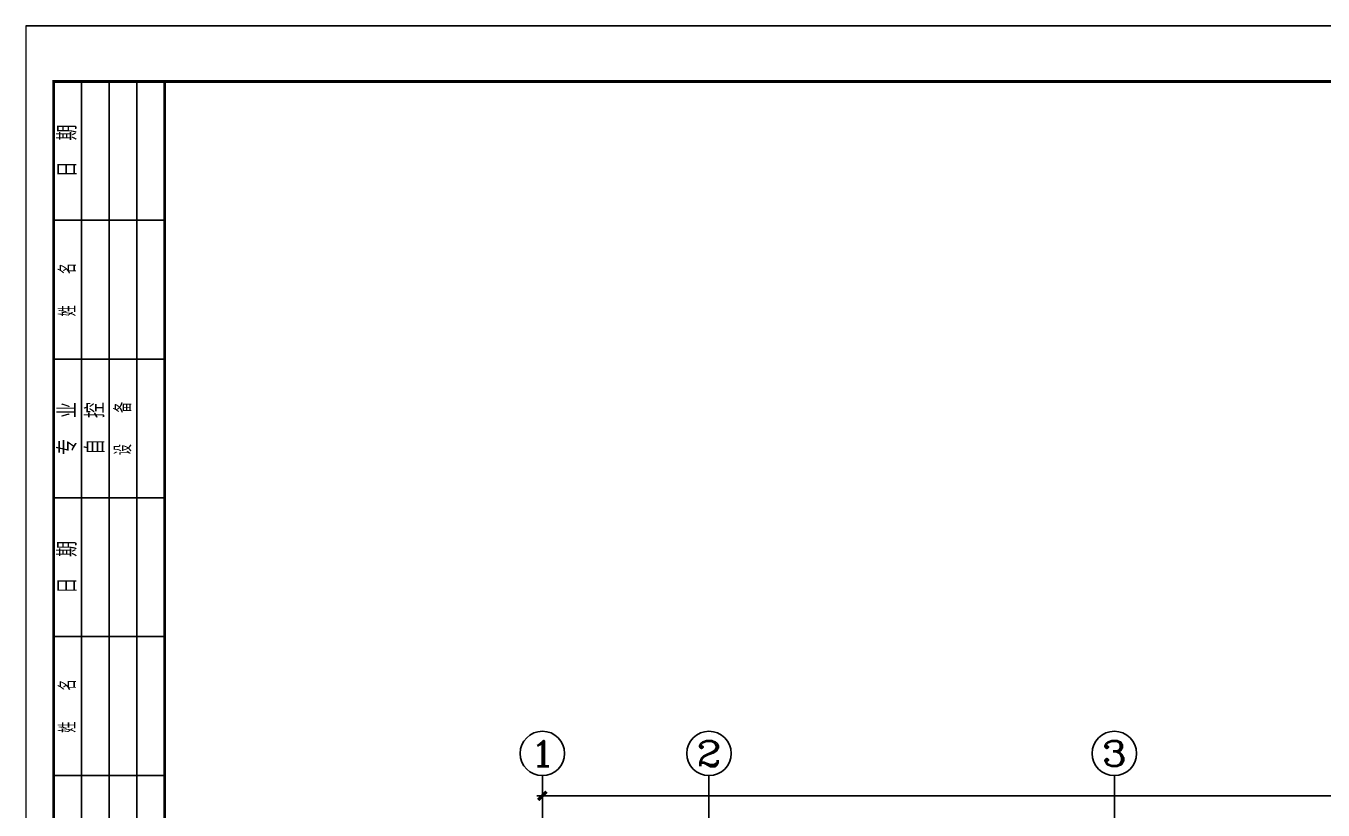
# Model space of a CAD drawing. Extents: x -472319 to -112444, y -516749 to -5704.
# Drawn here: x -218451 to -195091, y -291302 to -277179 of the extents above; entities that cross this region are included whole.
import ezdxf
from ezdxf.enums import TextEntityAlignment as Align

# ---------------------------------------------------------------- set-up
doc = ezdxf.new("R2010")
doc.units = 0
doc.header["$LTSCALE"] = 100
doc.header["$MEASUREMENT"] = 0
for name, color, linetype in [('AXIS', 3, 'Continuous'), ('AXIS_TEXT', 7, 'Continuous'), ('FRAME', 3, 'Continuous'), ('填充', 8, 'Continuous')]:
    doc.layers.add(name, color=color, linetype=linetype)
doc.styles.add('_TCH_AXIS', font='COMPLEX', dxfattribs={"bigfont": 'GBCBIG'})
doc.styles.add('COMPLEX', font='COMPLEX')
doc.styles.add('dxfs', font='txt.shx', dxfattribs={"width": 0.7, "bigfont": 'dxfs.shx'})
doc.styles.add('HZ', font='tssdeng.shx', dxfattribs={"width": 0.6, "height": 350, "bigfont": 'a.shx'})
doc.dimstyles.new('DIMN', dxfattribs={"dimtxt": 350, "dimasz": 150, "dimexe": 100, "dimexo": 100, "dimgap": 75, "dimtad": 1, "dimdec": 0, "dimzin": 0, "dimdsep": 46, "dimtxsty": 'HZ', "dimblk": 'ARCHTICK', "dimcen": 0.09, "dimdle": 100, "dimclrd": 3, "dimclre": 3, "dimclrt": 7, "dimazin": 2, "dimtfac": 1, "dimtdec": 0, "dimtmove": 2, "dimatfit": 3, "dimldrblk": 'ARCHTICK', "dimfxl": 1, "dimtolj": 1, "dimtzin": 0, "dimarcsym": 0})

# ---------------------------------------------------------------- blocks, each defined once
blk = doc.blocks.new('_ArchTick')
at = {"color": 0, "linetype": 'ByBlock', "const_width": 0.4}
blk.add_lwpolyline([(-0.5, -0.5), (0.5, 0.5)], dxfattribs=at)
blk = doc.blocks.new('*D1484')
at = {"layer": 'AXIS', "color": 3, "lineweight": -2, "transparency": 16777216}
for p, q in [((-209249, -291046), (-149249, -291046)), ((-209149, -293513), (-209149, -290946)), ((-149349, -293513), (-149349, -290946))]:
    blk.add_line(p, q, dxfattribs=at)
at = {"layer": 'Defpoints', "color": 0, "transparency": 16777216}
for p in [(-149349, -291046), (-209149, -293613), (-149349, -293613)]:
    blk.add_point(p, dxfattribs=at)
at = {"layer": 'AXIS', "color": 3, "lineweight": -2, "transparency": 16777216, "xscale": 150, "yscale": 150, "zscale": 150, "rotation": 180}
blk.add_blockref('_ArchTick', (-209149, -291046), dxfattribs=at)
at = {"layer": 'AXIS', "color": 3, "lineweight": -2, "transparency": 16777216, "xscale": 150, "yscale": 150, "zscale": 150}
blk.add_blockref('_ArchTick', (-149349, -291046), dxfattribs=at)
at = {"layer": 'AXIS', "color": 7, "transparency": 16777216, "insert": (-179249, -290796), "char_height": 350, "attachment_point": 5, "style": 'HZ'}
blk.add_mtext('\\A1;59800', dxfattribs=at)
blk = doc.blocks.new('_AXISO')
blk.add_circle((0, 0), 0.5)
at = {"layer": 'AXIS_TEXT', "style": 'COMPLEX', "width": 1.041667}
blk.add_attdef('A', text='', height=0.56, dxfattribs=at).set_placement((-0.25, -0.28), (0.25, -0.28), align=Align.FIT)
blk = doc.blocks.new('A$C20674F94')
at = {"layer": 'FRAME', "lineweight": 18}
blk.add_line((0, 59400), (0, 0), dxfattribs=at)
at = {"layer": 'FRAME'}
for p, q in [((84100, 59400), (0, 59400)), ((2500, 58400), (2500, 1000)), ((83100, 58400), (2500, 58400))]:
    blk.add_line(p, q, dxfattribs=at)
at = {"layer": 'FRAME', "const_width": 50}
for points in [[(2500, 58400), (500, 58400), (500, 35900), (2500, 35900)], [(2500, 58400), (83100, 58400), (83100, 1000), (2500, 1000), (2500, 58400)]]:
    blk.add_lwpolyline(points, dxfattribs=at)
at = {"layer": 'FRAME'}
for points in [[(1000, 35900), (1000, 58400)], [(1500, 35900), (1500, 58400)], [(2000, 35900), (2000, 58400)], [(2500, 55900), (500, 55900)], [(2500, 53400), (500, 53400)], [(2500, 50900), (500, 50900)], [(2500, 48400), (500, 48400)], [(2500, 45900), (500, 45900)]]:
    blk.add_lwpolyline(points, dxfattribs=at)
at = {"layer": 'FRAME', "char_height": 300, "attachment_point": 5, "rotation": 90, "style": 'dxfs'}
for s, insert, width in [('{\\f宋体|b0|i0|c134|p2;日\\Ftxt.shx,dxfs.shx|c134;  \\f宋体|b0|i0|c134|p2;期}', (750, 57150), 1132.5), ('姓   名', (750, 54650), 1185), ('{\\f宋体|b0|i0|c134|p2;专\\Ftxt.shx,dxfs.shx|c134;  \\f宋体|b0|i0|c134|p2;业}', (750, 52150), 1203.38), ('{\\f宋体|b0|i0|c134|p2;自\\Ftxt.shx,dxfs.shx|c134;  \\f宋体|b0|i0|c134|p2;控}', (1250, 52150), 1148.25), ('设   备', (1750, 52150), 1227), ('{\\f宋体|b0|i0|c134|p2;日\\Ftxt.shx,dxfs.shx|c134;  \\f宋体|b0|i0|c134|p2;期}', (750, 49650), 1132.5), ('姓   名', (750, 47150), 1185)]:
    blk.add_mtext(s, dxfattribs=dict(at, insert=insert, width=width))

msp = doc.modelspace()

# ---------------------------------------------------------------- linework, layer by layer
at = {"layer": 'AXIS'}
for p, q in [((-209149.329, -293612.742), (-209149.329, -290681.947)), ((-206149.329, -293612.742), (-206149.329, -290681.947)), ((-198849.329, -293612.742), (-198849.329, -290681.947))]:
    msp.add_line(p, q, dxfattribs=at)

# ---------------------------------------------------------------- block references
ref = msp.add_blockref('_AXISO', (-209149.329, -290281.947), dxfattribs=dict(at, xscale=800, yscale=800, zscale=800))
ref.add_attrib('A', '1', dxfattribs={"layer": 'AXIS_TEXT', "height": 452.548, "style": '_TCH_AXIS', "width": 2.333333}).set_placement((-209375.603, -290508.221), (-208923.055, -290508.221), align=Align.FIT)
ref = msp.add_blockref('_AXISO', (-206149.329, -290281.947), dxfattribs=dict(at, xscale=800, yscale=800, zscale=800))
ref.add_attrib('A', '2', dxfattribs={"layer": 'AXIS_TEXT', "height": 452.548, "style": '_TCH_AXIS', "width": 1.5}).set_placement((-206375.603, -290508.221), (-205923.055, -290508.221), align=Align.FIT)
ref = msp.add_blockref('_AXISO', (-198849.329, -290281.947), dxfattribs=dict(at, xscale=800, yscale=800, zscale=800))
ref.add_attrib('A', '3', dxfattribs={"layer": 'AXIS_TEXT', "height": 452.548, "style": '_TCH_AXIS', "width": 1.5}).set_placement((-199075.603, -290508.221), (-198623.055, -290508.221), align=Align.FIT)
at = {"layer": '填充'}
msp.add_blockref('A$C20674F94', (-218450.5, -336578.5), dxfattribs=at)

# ---------------------------------------------------------------- dimensions: what is measured, and where the dimension line sits
at = {"layer": 'AXIS'}
dim = msp.add_aligned_dim(p1=(-209149.329, -293612.742), p2=(-149349.329, -293612.742), distance=2566.5, dimstyle='DIMN', dxfattribs=at)
dim.commit()
dim.dimension.update_dxf_attribs({"geometry": '*D1484', "text_midpoint": (-179249.329, -290796.242)})

doc.saveas('drawing.dxf')
